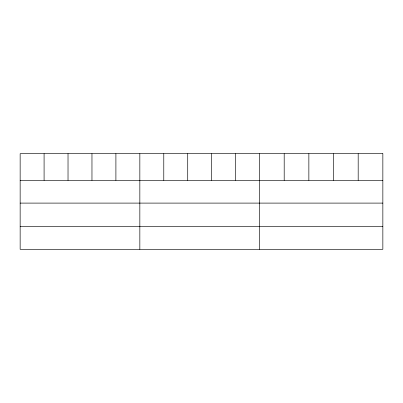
<?xml version="1.0" encoding="UTF-8"?>
<svg xmlns="http://www.w3.org/2000/svg" width="403" height="403" viewBox="0 0 403 403"><rect width="100%" height="100%" fill="white"/><g stroke="black" fill="none" stroke-linecap="round" stroke-linejoin="round"><path stroke-width="0.6" d="M20.15 180.337L382.85 180.337M20.15 203.102L382.85 203.102M20.15 226.551L382.85 226.551M358.186 153.684L358.186 180.337M333.523 153.684L333.523 180.337M308.859 153.684L308.859 180.337M284.196 153.684L284.196 180.337M259.532 153.684L259.532 249.316M235.594 153.684L235.594 180.337M211.656 153.684L211.656 180.337M187.717 153.684L187.717 180.337M163.779 153.684L163.779 180.337M139.841 153.684L139.841 249.316M115.903 153.684L115.903 180.337M91.965 153.684L91.965 180.337M68.026 153.684L68.026 180.337M44.088 153.684L44.088 180.337M382.85 153.684L20.15 153.684L20.15 249.316L382.85 249.316L382.85 153.684"/></g></svg>
